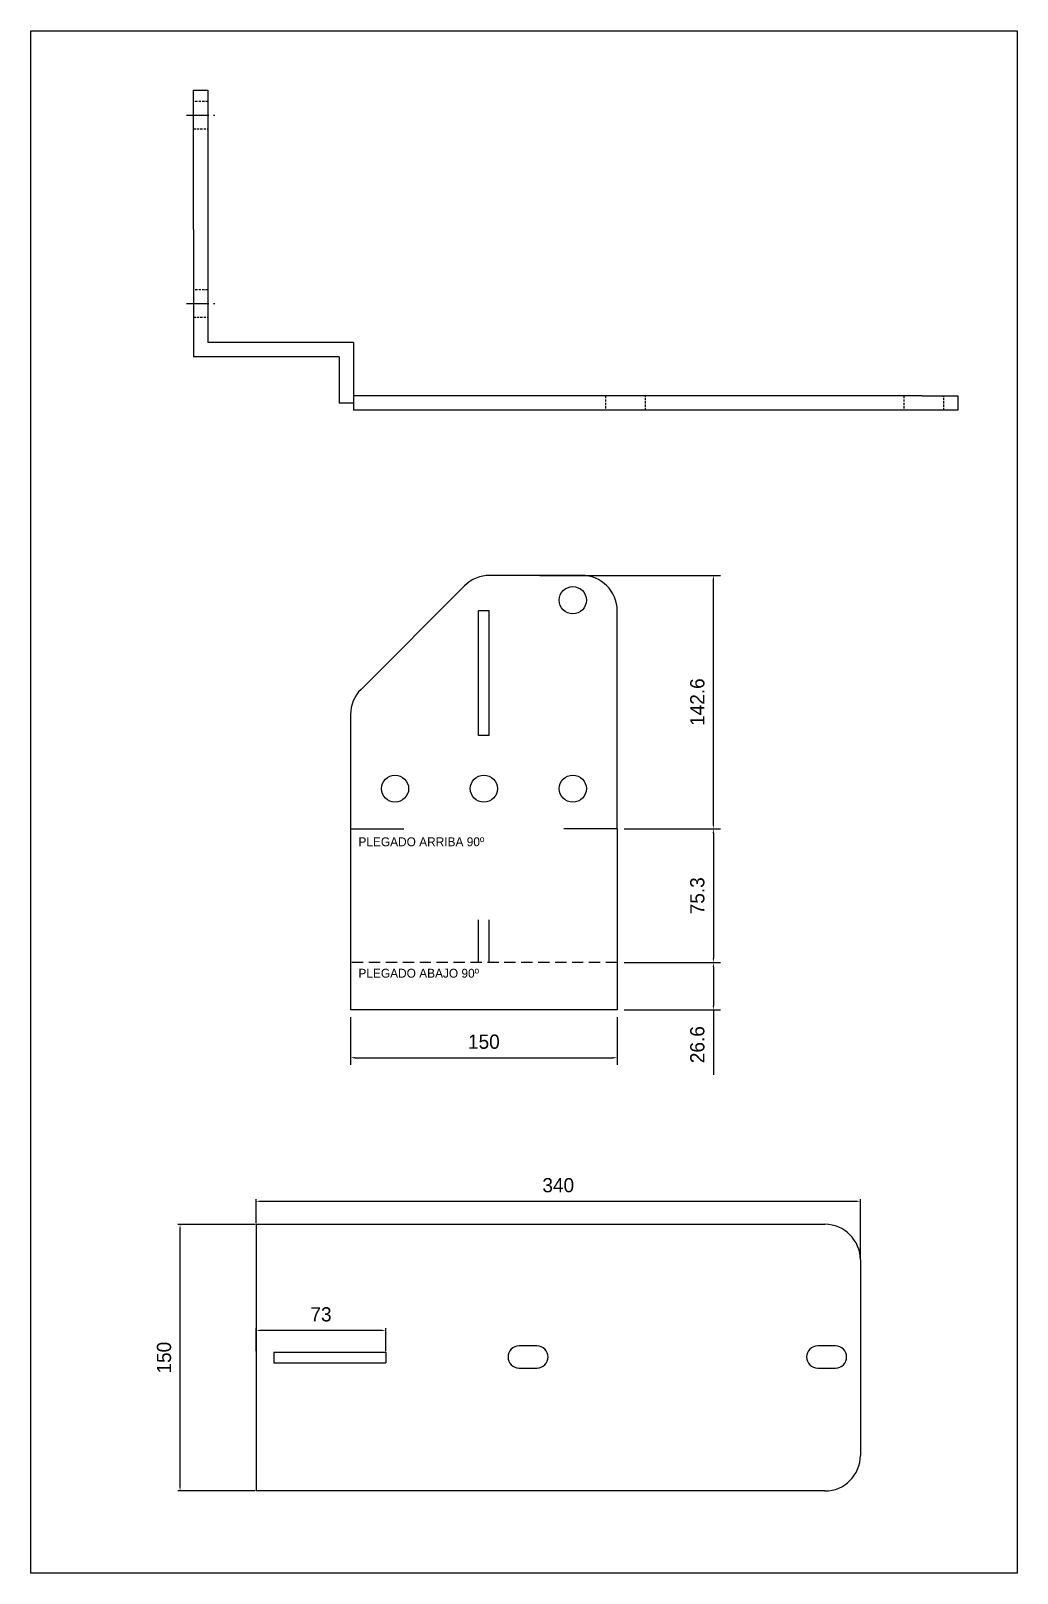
# Model space of a CAD drawing. Extents: x 0 to 2826, y -106 to 813.
# Drawn here: x 878 to 1433, y -106 to 762 of the extents above; entities that cross this region are included whole.
import ezdxf

# ---------------------------------------------------------------- set-up
doc = ezdxf.new("R2010")
doc.units = 0
doc.header["$PDSIZE"] = -1
for name, pattern in [('CENTERX2', [20.32, 12.7, -2.54, 2.54, -2.54]), ('HIDDEN', [1.905, 1.27, -0.635]), ('SLD-CONTINUA', [0])]:
    doc.linetypes.add(name, pattern=pattern)
doc.layers.get('0').update_dxf_attribs({"linetype": 'CONTINUOUS'})
doc.layers.get('Defpoints').update_dxf_attribs({"linetype": 'CONTINUOUS'})
doc.layers.add('FORMATO', color=7, linetype='CONTINUOUS')
doc.layers.add('MARCADO', color=6, linetype='CONTINUOUS')
doc.dimstyles.new('ISO-25', dxfattribs={"dimtxt": 2.5, "dimasz": 2.5, "dimexe": 1.25, "dimexo": 0.625, "dimtad": 1, "dimdsep": 46, "dimtxsty": 'Standard', "dimcen": 2.5, "dimadec": 0, "dimazin": 0, "dimtfac": 1, "dimtmove": 0, "dimatfit": 3, "dimfxl": 1, "dimarcsym": 0})

# ---------------------------------------------------------------- blocks, each defined once
blk = doc.blocks.new('*D47')
at = {"color": 0, "lineweight": -2, "transparency": 16777216}
for p, q in [((1164.37, 455.49), (1266.05, 455.49)), ((1262.05, 315.37), (1262.05, 452.99)), ((1211.93, 312.87), (1266.05, 312.87))]:
    blk.add_line(p, q, dxfattribs=at)
at = {"color": 0, "transparency": 16777216}
for points in [[(1261.63, 452.99), (1262.47, 452.99), (1262.05, 455.49)], [(1261.63, 315.37), (1262.47, 315.37), (1262.05, 312.87)]]:
    blk.add_solid(points, dxfattribs=at)
at = {"layer": 'Defpoints', "color": 0, "transparency": 16777216}
for p in [(1160.37, 455.49), (1262.05, 455.49), (1207.93, 312.87)]:
    blk.add_point(p, dxfattribs=at)
at = {"color": 0, "transparency": 16777216, "insert": (1253.05, 384.18), "char_height": 8, "attachment_point": 5, "rotation": 90}
blk.add_mtext('142.6', dxfattribs=at)
blk = doc.blocks.new('*D48')
at = {"color": 0, "lineweight": -2, "transparency": 16777216}
for p, q in [((1211.93, 312.87), (1266.05, 312.87)), ((1262.05, 310.37), (1262.05, 240.12)), ((1211.93, 237.62), (1266.05, 237.62))]:
    blk.add_line(p, q, dxfattribs=at)
at = {"color": 0, "transparency": 16777216}
for points in [[(1261.63, 310.37), (1262.47, 310.37), (1262.05, 312.87)], [(1261.63, 240.12), (1262.47, 240.12), (1262.05, 237.62)]]:
    blk.add_solid(points, dxfattribs=at)
at = {"layer": 'Defpoints', "color": 0, "transparency": 16777216}
for p in [(1207.93, 312.87), (1207.93, 237.62), (1262.05, 237.62)]:
    blk.add_point(p, dxfattribs=at)
at = {"color": 0, "transparency": 16777216, "insert": (1253.05, 275.24), "char_height": 8, "attachment_point": 5, "rotation": 90}
blk.add_mtext('75.3', dxfattribs=at)
blk = doc.blocks.new('*D53')
at = {"color": 0, "lineweight": -2, "transparency": 16777216}
for p, q in [((1004.15, 90.41), (960.73, 90.41)), ((961.98, -57.09), (961.98, 87.91)), ((1004.15, -59.59), (960.73, -59.59))]:
    blk.add_line(p, q, dxfattribs=at)
at = {"color": 0, "transparency": 16777216}
for points in [[(961.57, 87.91), (962.4, 87.91), (961.98, 90.41)], [(961.57, -57.09), (962.4, -57.09), (961.98, -59.59)]]:
    blk.add_solid(points, dxfattribs=at)
at = {"layer": 'Defpoints', "color": 0, "transparency": 16777216}
for p in [(961.98, 90.41), (1004.77, 90.41), (1004.77, -59.59)]:
    blk.add_point(p, dxfattribs=at)
at = {"color": 0, "transparency": 16777216, "insert": (952.98, 15.41), "char_height": 8, "attachment_point": 5, "rotation": 90}
blk.add_mtext('150', dxfattribs=at)
blk = doc.blocks.new('*D87')
at = {"color": 0, "lineweight": -2, "transparency": 16777216}
for p, q in [((1004.77, 91.04), (1004.77, 104.63)), ((1344.77, 71.04), (1344.77, 104.63)), ((1007.27, 103.38), (1342.27, 103.38))]:
    blk.add_line(p, q, dxfattribs=at)
at = {"color": 0, "transparency": 16777216}
for points in [[(1007.27, 103.8), (1007.27, 102.97), (1004.77, 103.38)], [(1342.27, 103.8), (1342.27, 102.97), (1344.77, 103.38)]]:
    blk.add_solid(points, dxfattribs=at)
at = {"layer": 'Defpoints', "color": 0, "transparency": 16777216}
for p in [(1344.77, 103.38), (1004.77, 90.41), (1344.77, 70.41)]:
    blk.add_point(p, dxfattribs=at)
at = {"color": 0, "transparency": 16777216, "insert": (1174.77, 112.38), "char_height": 8, "attachment_point": 5}
blk.add_mtext('340', dxfattribs=at)
blk = doc.blocks.new('*D89')
at = {"color": 0, "lineweight": -2, "transparency": 16777216}
for p, q in [((1211.93, 237.62), (1266.05, 237.62)), ((1262.05, 235.12), (1262.05, 213.49)), ((1211.93, 210.99), (1266.05, 210.99)), ((1262.05, 210.99), (1262.05, 174.49))]:
    blk.add_line(p, q, dxfattribs=at)
at = {"color": 0, "transparency": 16777216}
for points in [[(1261.63, 235.12), (1262.47, 235.12), (1262.05, 237.62)], [(1261.63, 213.49), (1262.47, 213.49), (1262.05, 210.99)]]:
    blk.add_solid(points, dxfattribs=at)
at = {"layer": 'Defpoints', "color": 0, "transparency": 16777216}
for p in [(1207.93, 237.62), (1207.93, 210.99), (1262.05, 210.99)]:
    blk.add_point(p, dxfattribs=at)
at = {"color": 0, "transparency": 16777216, "insert": (1253.05, 191.49), "char_height": 8, "attachment_point": 5, "rotation": 90}
blk.add_mtext('26.6', dxfattribs=at)
blk = doc.blocks.new('*D93')
at = {"color": 0, "lineweight": -2, "transparency": 16777216}
for p, q in [((1004.77, 19.04), (1004.77, 31.97)), ((1075.27, 30.72), (1007.27, 30.72)), ((1077.77, 19.04), (1077.77, 31.97))]:
    blk.add_line(p, q, dxfattribs=at)
at = {"color": 0, "transparency": 16777216}
for points in [[(1007.27, 31.14), (1007.27, 30.31), (1004.77, 30.72)], [(1075.27, 31.14), (1075.27, 30.31), (1077.77, 30.72)]]:
    blk.add_solid(points, dxfattribs=at)
at = {"layer": 'Defpoints', "color": 0, "transparency": 16777216}
for p in [(1004.77, 30.72), (1004.77, 18.41), (1077.77, 18.41)]:
    blk.add_point(p, dxfattribs=at)
at = {"color": 0, "transparency": 16777216, "insert": (1041.27, 39.72), "char_height": 8, "attachment_point": 5}
blk.add_mtext('73', dxfattribs=at)
blk = doc.blocks.new('*D96')
at = {"color": 0, "lineweight": -2, "transparency": 16777216}
for p, q in [((1057.93, 206.99), (1057.93, 180.12)), ((1207.93, 206.99), (1207.93, 180.12)), ((1060.43, 184.12), (1205.43, 184.12))]:
    blk.add_line(p, q, dxfattribs=at)
at = {"color": 0, "transparency": 16777216}
for points in [[(1060.43, 184.54), (1060.43, 183.71), (1057.93, 184.12)], [(1205.43, 184.54), (1205.43, 183.71), (1207.93, 184.12)]]:
    blk.add_solid(points, dxfattribs=at)
at = {"layer": 'Defpoints', "color": 0, "transparency": 16777216}
for p in [(1057.93, 210.99), (1207.93, 210.99), (1207.93, 184.12)]:
    blk.add_point(p, dxfattribs=at)
at = {"color": 0, "transparency": 16777216, "insert": (1132.93, 193.12), "char_height": 8, "attachment_point": 5}
blk.add_mtext('150', dxfattribs=at)

msp = doc.modelspace()

# ---------------------------------------------------------------- linework, layer by layer
at = {"color": 7, "linetype": 'Continuous'}
for p, q in [((969.548, 728.388), (977.548, 728.388)), ((969.548, 722.53), (969.548, 728.388)), ((969.548, 664.246), (969.548, 722.53)), ((977.548, 728.388), (977.548, 722.53)), ((977.548, 722.53), (977.548, 664.246)), ((969.548, 650.104), (969.548, 664.246)), ((977.548, 664.246), (977.548, 650.104)), ((969.548, 650.104), (969.548, 578.388)), ((977.548, 650.104), (977.548, 586.388)), ((1059.548, 586.388), (977.548, 586.388)), ((1059.548, 586.388), (1059.548, 548.388)), ((1051.548, 578.388), (969.548, 578.388)), ((1051.548, 578.388), (1051.548, 552.388)), ((1379.548, 556.388), (1059.548, 556.388)), ((1379.548, 556.388), (1399.548, 556.388)), ((1399.548, 556.388), (1399.548, 548.388)), ((1379.548, 548.388), (1059.548, 548.388)), ((1399.548, 548.388), (1379.548, 548.388))]:
    msp.add_line(p, q, dxfattribs=at)
at = {"color": 7, "linetype": 'HIDDEN'}
for p, q in [((977.548, 722.033), (969.548, 722.033)), ((969.548, 706.743), (977.548, 706.743)), ((977.548, 616.033), (969.548, 616.033)), ((969.548, 600.743), (977.548, 600.743)), ((1201.298, 556.388), (1201.298, 548.388)), ((1223.798, 548.388), (1223.798, 556.388)), ((1369.298, 556.388), (1369.298, 548.388)), ((1391.798, 548.388), (1391.798, 556.388))]:
    msp.add_line(p, q, dxfattribs=at)
for p, q in [((1059.548, 552.388), (1051.548, 552.388)), ((1057.93, 312.87), (1057.93, 237.62)), ((1207.93, 312.87), (1207.93, 237.62)), ((1057.93, 237.62), (1057.93, 210.995)), ((1207.93, 237.62), (1207.93, 210.995)), ((1207.93, 210.995), (1057.93, 210.995)), ((1004.772, 90.412), (1004.772, -59.588))]:
    msp.add_line(p, q)
at = {"color": 7, "linetype": 'SLD-CONTINUA'}
for p, q in [((1187.93, 455.495), (1136.214, 455.495)), ((1063.788, 391.353), (1122.072, 449.637)), ((1207.93, 312.87), (1207.93, 435.495)), ((1057.93, 377.21), (1057.93, 312.87)), ((1004.772, 90.412), (1324.772, 90.412)), ((1344.772, 70.412), (1344.772, -39.588)), ((1162.772, 22.032), (1152.772, 22.032)), ((1330.772, 22.032), (1320.772, 22.032)), ((1152.772, 9.532), (1162.772, 9.532)), ((1320.772, 9.532), (1330.772, 9.532)), ((1324.772, -59.588), (1004.772, -59.588))]:
    msp.add_line(p, q, dxfattribs=at)
msp.add_lwpolyline([(878.018, 761.8), (1432.975, 761.8), (1432.975, -105.815), (878.018, -105.815)], close=True)
for centre in [(1182.93, 441.495), (1082.93, 335.495), (1132.93, 335.495), (1182.93, 335.495)]:
    msp.add_circle(centre, 7.645, dxfattribs=at)
for centre, radius, start, end in [((1136.214, 435.495), 20, 90, 135), ((1187.93, 435.495), 20, 0, 90), ((1077.93, 377.21), 20, 135, 180), ((1324.772, 70.412), 20, 0, 90), ((1152.772, 15.782), 6.25, 90, 270), ((1162.772, 15.782), 6.25, 270, 90), ((1320.772, 15.782), 6.25, 90, 270), ((1330.772, 15.782), 6.25, 270, 90), ((1324.772, -39.588), 20, 270, 0)]:
    msp.add_arc(centre, radius, start, end, dxfattribs=at)
at = {"layer": 'FORMATO', "color": 7, "linetype": 'CENTERX2'}
for p, q in [((965.548, 714.388), (981.548, 714.388)), ((965.548, 608.388), (981.548, 608.388))]:
    msp.add_line(p, q, dxfattribs=at)
at = {"layer": 'MARCADO'}
for p, q in [((1129.93, 365.495), (1129.93, 435.495)), ((1135.93, 435.495), (1129.93, 435.495)), ((1135.93, 365.495), (1135.93, 435.495)), ((1135.93, 365.495), (1129.93, 365.495)), ((1057.93, 312.87), (1087.93, 312.87)), ((1207.93, 312.87), (1177.93, 312.87)), ((1129.93, 237.62), (1129.93, 261.62)), ((1135.93, 237.62), (1135.93, 261.62)), ((1014.738, 18.412), (1014.738, 12.412)), ((1014.772, 18.412), (1077.772, 18.412)), ((1077.772, 18.412), (1077.772, 12.412)), ((1014.772, 12.412), (1077.772, 12.412))]:
    msp.add_line(p, q, dxfattribs=at)
at = {"layer": 'MARCADO', "color": 0, "linetype": 'HIDDEN', "ltscale": 5}
msp.add_line((1207.93, 237.62), (1057.93, 237.62), dxfattribs=at)

# ---------------------------------------------------------------- texts
for s, p in [('PLEGADO ARRIBA 90º', (1062.338, 303.109)), ('PLEGADO ABAJO 90º', (1062.338, 229.163))]:
    msp.add_text(s, height=5).set_placement(p)

# ---------------------------------------------------------------- dimensions: what is measured, and where the dimension line sits
for base, p1, p2, override, picture, middle in [((1262.049, 455.495), (1207.93, 312.87), (1160.374, 455.495), {"dimtxt": 8, "dimexe": 4, "dimexo": 4, "dimgap": 5, "dimdec": 1}, '*D47', (1253.049, 384.182)), ((1262.048853946, 237.619663304), (1207.929674568, 312.869663304), (1207.929674568, 237.619663304), {"dimtxt": 8, "dimexe": 4, "dimexo": 4, "dimgap": 5, "dimdec": 1}, '*D48', (1253.048853946, 275.244663304)), ((1262.049, 210.995), (1207.93, 237.62), (1207.93, 210.995), {"dimtxt": 8, "dimexe": 4, "dimexo": 4, "dimgap": 5, "dimdec": 1}, '*D89', (1253.049, 191.495)), ((961.983, 90.412), (1004.772, -59.588), (1004.772, 90.412), {"dimtxt": 8, "dimgap": 5, "dimdec": 1}, '*D53', (952.983, 15.412))]:
    dim = msp.add_linear_dim(base=base, p1=p1, p2=p2, angle=90, dimstyle='ISO-25', override=override)
    dim.commit()
    dim.dimension.update_dxf_attribs({"geometry": picture, "text_midpoint": middle})
for base, p1, p2, override, picture, middle in [((1207.93, 184.125), (1057.93, 210.995), (1207.93, 210.995), {"dimtxt": 8, "dimexe": 4, "dimexo": 4, "dimgap": 5, "dimdec": 1}, '*D96', (1132.93, 193.125)), ((1344.772, 103.382), (1004.772, 90.412), (1344.772, 70.412), {"dimtxt": 8, "dimgap": 5, "dimdec": 1}, '*D87', (1174.772, 112.382)), ((1004.772, 30.724), (1077.772, 18.412), (1004.772, 18.412), {"dimtxt": 8, "dimgap": 5, "dimdec": 1}, '*D93', (1041.272, 39.724))]:
    dim = msp.add_linear_dim(base=base, p1=p1, p2=p2, dimstyle='ISO-25', override=override)
    dim.commit()
    dim.dimension.update_dxf_attribs({"geometry": picture, "text_midpoint": middle})

doc.saveas('drawing.dxf')
